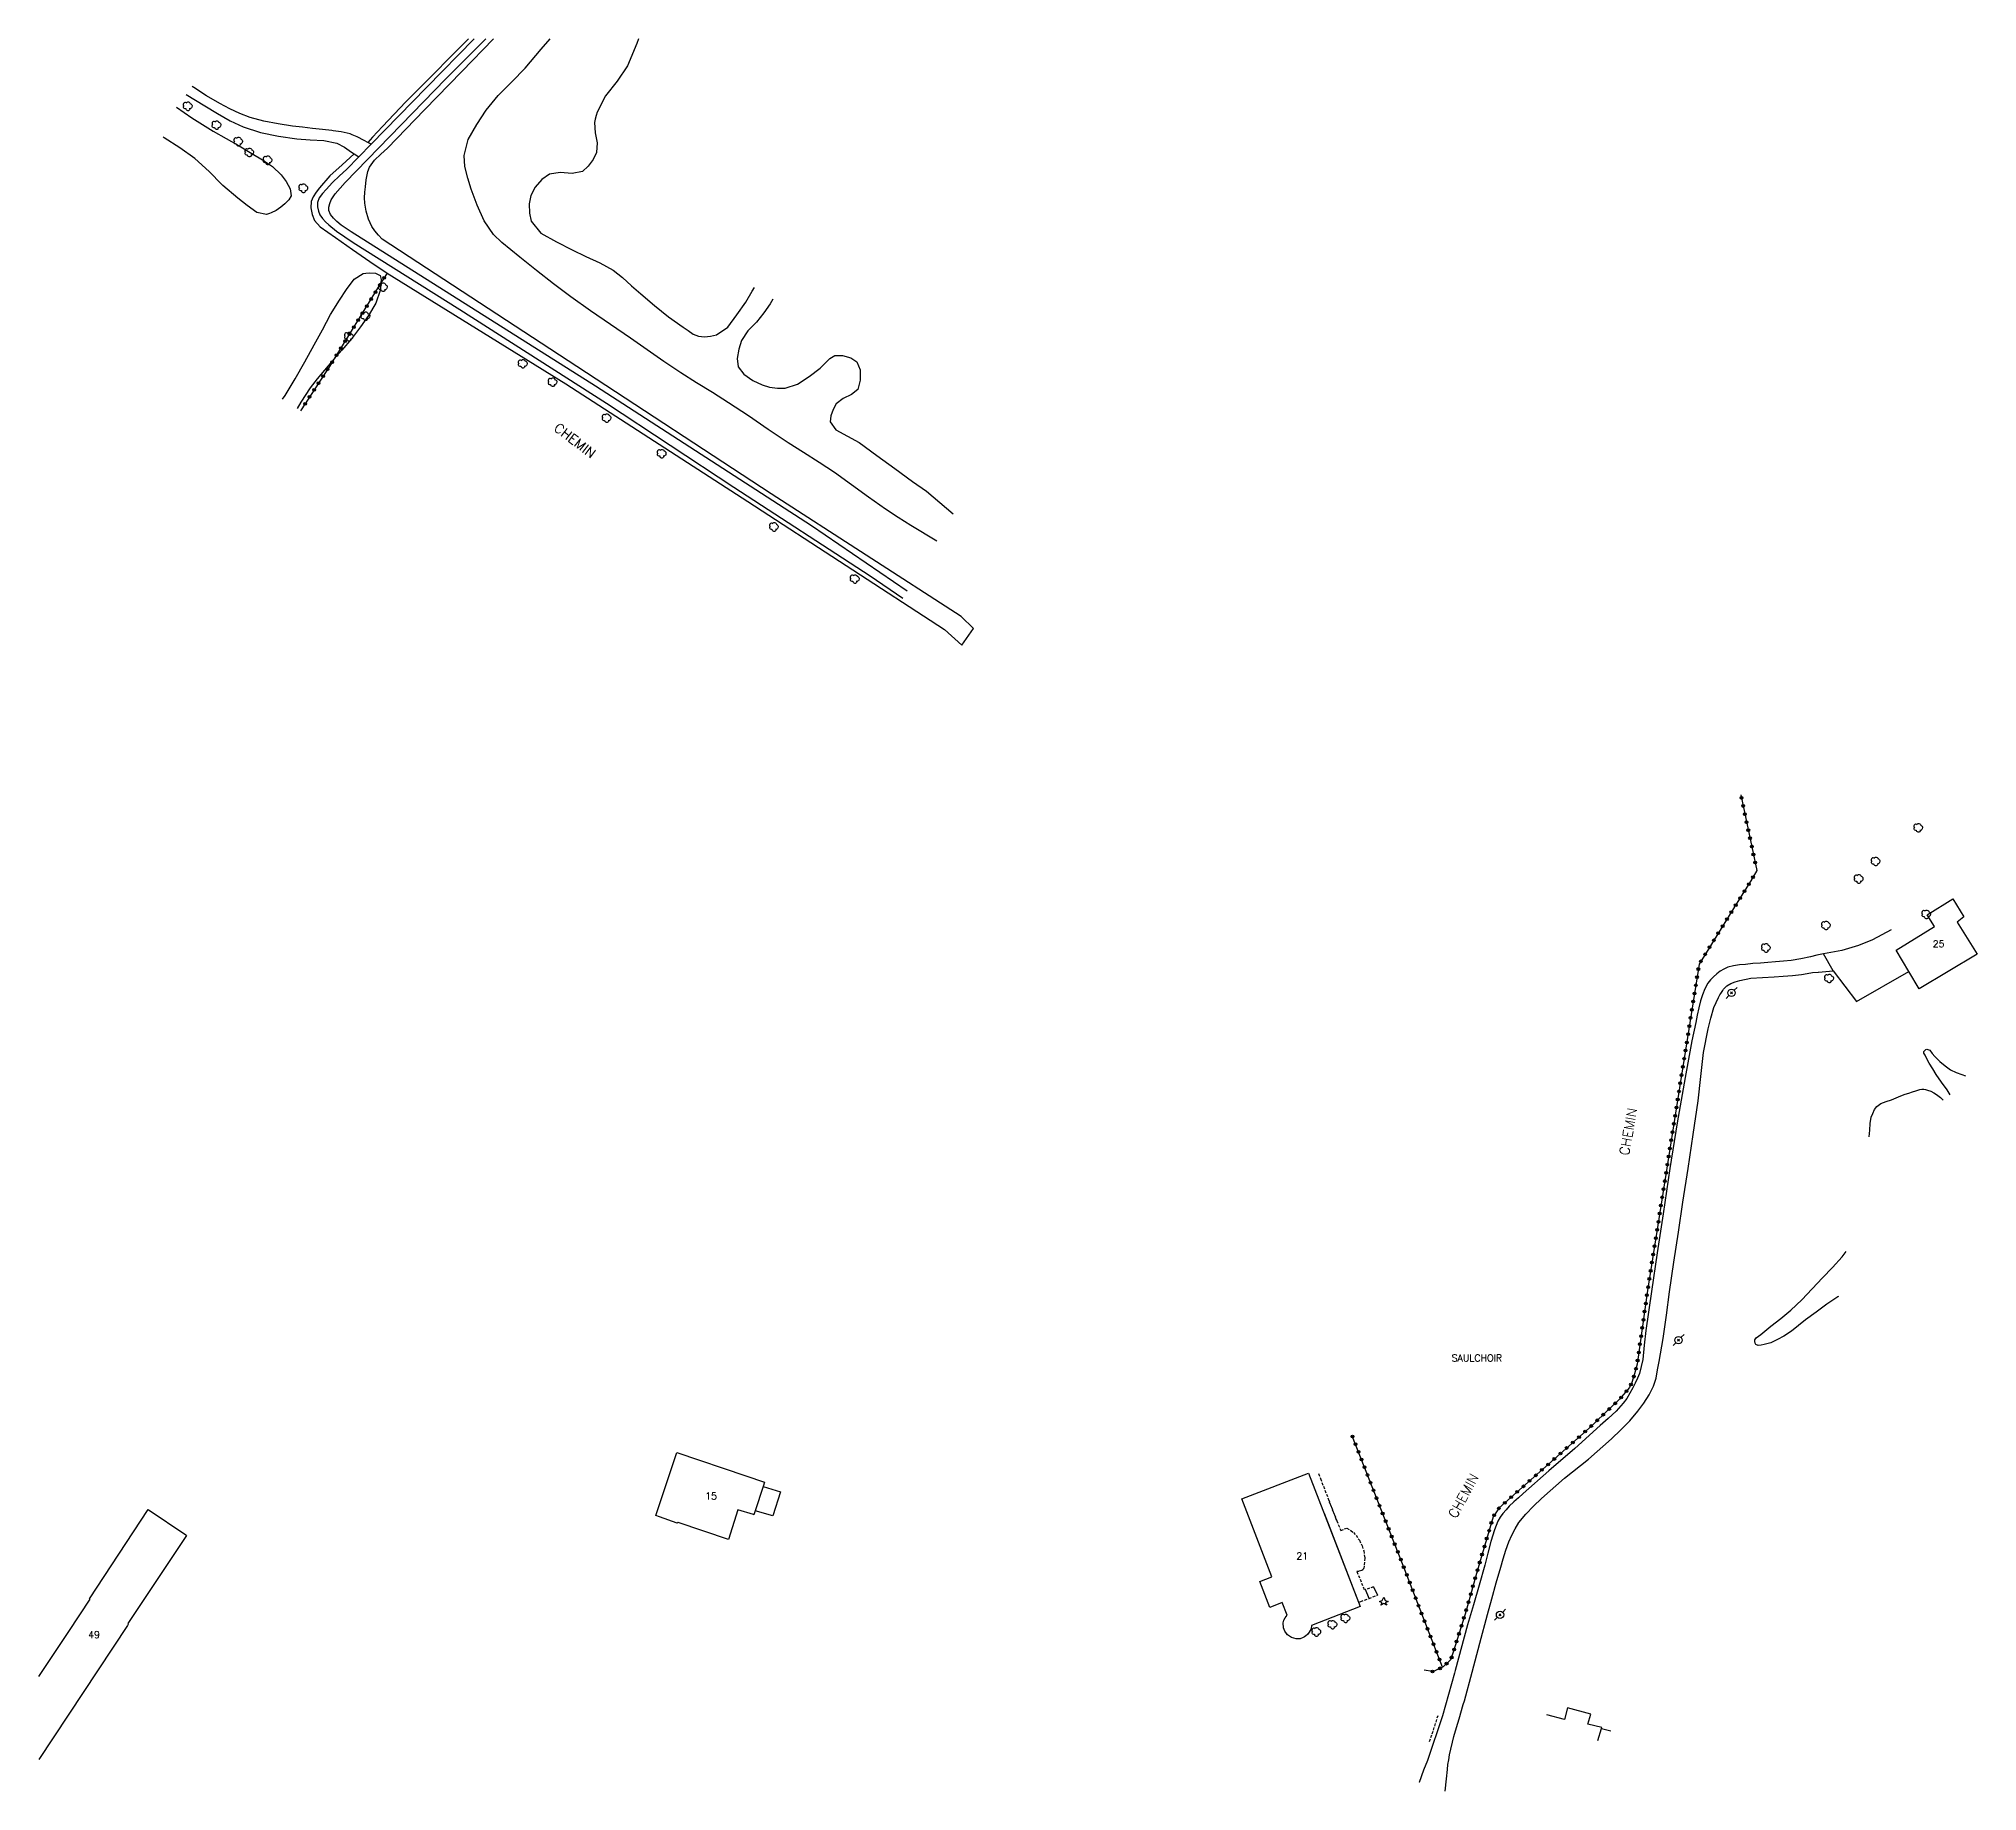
# Model space of a CAD drawing. Header units: millimetres. Extents: x 81000 to 81848, y 145999 to 147000.
# Drawn here: x 81014 to 81366.3, y 146681.6 to 147000 of the extents above; entities that cross this region are included whole.
import ezdxf
from ezdxf.enums import TextEntityAlignment as Align

# ---------------------------------------------------------------- set-up
doc = ezdxf.new("R2010")
doc.units = ezdxf.units.MM
doc.linetypes.add('DASHED', pattern=[0.75, 0.5, -0.25])
doc.layers.get('0').update_dxf_attribs({"linetype": 'CONTINUOUS'})
for name, color, linetype in [('W0017', 7, 'CONTINUOUS'), ('W0071', 7, 'CONTINUOUS'), ('W0101', 7, 'CONTINUOUS'), ('W0104', 1, 'CONTINUOUS'), ('W0105', 7, 'CONTINUOUS'), ('W0112', 1, 'DASHED'), ('W0300', 7, 'CONTINUOUS'), ('W0303', 7, 'CONTINUOUS'), ('W0323', 7, 'CONTINUOUS'), ('W0330', 7, 'CONTINUOUS'), ('W0473', 7, 'CONTINUOUS'), ('W0515', 5, 'CONTINUOUS'), ('W0982', 7, 'CONTINUOUS'), ('W0989', 7, 'CONTINUOUS'), ('W0991', 7, 'CONTINUOUS')]:
    doc.layers.add(name, color=color, linetype=linetype)
doc.styles.get("Standard").update_dxf_attribs({"font": 'romans.shx', "width": 0.85})

# ---------------------------------------------------------------- blocks, each defined once
blk = doc.blocks.new('T473')
for p, q in [((-0.166667, 0.166667), (0.166667, -0.166667)), ((-0.166667, -0.166667), (0.166667, 0.166667)), ((0.500001, 0.500001), (1.000002, 1.000002)), ((-1.000002, -1.000002), (-0.500001, -0.500001))]:
    blk.add_line(p, q)
blk.add_ellipse((0, 0), major_axis=(0.471405, 0.471405), ratio=1, start_param=5.4977871438, end_param=11.780972451)
blk = doc.blocks.new('T300')
for p, q in [((-0.8, 0.51), (-0.86, 0.34)), ((-0.86, 0.34), (-0.86, 0.17)), ((-0.86, 0.17), (-0.74, 0.06)), ((-0.69, 0.63), (-0.8, 0.51)), ((-0.8, -0.06), (-0.74, 0.06)), ((-0.74, 0.06), (-0.69, 0.11)), ((-0.57, 0.69), (-0.69, 0.63)), ((-0.46, 0.69), (-0.57, 0.69)), ((-0.29, 0.63), (-0.46, 0.69)), ((-0.29, 0.63), (-0.17, 0.74)), ((-0.23, 0.57), (-0.29, 0.63)), ((-0.17, 0.74), (-0.06, 0.8)), ((-0.06, 0.8), (0.06, 0.8)), ((0.06, 0.8), (0.23, 0.74)), ((0.23, 0.74), (0.34, 0.63)), ((0.34, 0.63), (0.4, 0.51)), ((0.46, 0.46), (0.34, 0.46)), ((0.4, 0.51), (0.4, 0.46)), ((0.57, 0.4), (0.46, 0.46)), ((0.57, 0.4), (0.69, 0.29)), ((0.69, 0.29), (0.74, 0.17)), ((0.74, 0.06), (0.69, -0.17)), ((0.74, 0.17), (0.74, 0.06)), ((-0.8, -0.17), (-0.8, -0.06)), ((-0.8, -0.23), (-0.8, -0.17)), ((-0.74, -0.34), (-0.8, -0.23)), ((-0.69, -0.4), (-0.74, -0.34)), ((-0.51, -0.46), (-0.69, -0.4)), ((-0.4, -0.46), (-0.51, -0.46)), ((-0.4, -0.46), (-0.34, -0.46)), ((-0.34, -0.46), (-0.34, -0.4)), ((-0.34, -0.51), (-0.34, -0.46)), ((-0.29, -0.63), (-0.34, -0.51)), ((-0.17, -0.74), (-0.29, -0.63)), ((-0.06, -0.8), (-0.17, -0.74)), ((0.06, -0.8), (-0.06, -0.8)), ((0.17, -0.74), (0.06, -0.8)), ((0.23, -0.69), (0.17, -0.74)), ((0.29, -0.46), (0.23, -0.46)), ((0.29, -0.63), (0.23, -0.69)), ((0.46, -0.4), (0.29, -0.46)), ((0.34, -0.51), (0.29, -0.63)), ((0.34, -0.51), (0.34, -0.46)), ((0.57, -0.34), (0.46, -0.4)), ((0.63, -0.29), (0.57, -0.34)), ((0.69, -0.17), (0.63, -0.29))]:
    blk.add_line(p, q)
blk = doc.blocks.new('T303')
for p, q in [((-0.77, 0), (-0.28, 0.21)), ((-0.28, -0.21), (-0.77, 0)), ((-0.28, 0.21), (0, 0.83)), ((0, 0.83), (0.28, 0.21)), ((0.28, 0.21), (0.83, 0)), ((0.83, 0), (0.28, -0.21)), ((-0.49, -0.63), (-0.28, -0.21)), ((0, -0.35), (-0.49, -0.63)), ((0.56, -0.63), (0, -0.35)), ((0.28, -0.21), (0.56, -0.63))]:
    blk.add_line(p, q)
blk = doc.blocks.new('t323o')
at = {"color": 0, "linetype": 'Continuous'}
for radius in [0.25, 0.15]:
    blk.add_circle((0, 0), radius, dxfattribs=at)

msp = doc.modelspace()

# ---------------------------------------------------------------- linework, layer by layer
at = {"layer": 'W0017'}
for points in [[(81040.76, 146989.86), (81044.19, 146987.82), (81046.47, 146986.45), (81048.76, 146985.11), (81051.14, 146983.98), (81054.29, 146982.99), (81057.57, 146982.33), (81060.87, 146981.81), (81063.34, 146981.63), (81065.83, 146981.53), (81068.18, 146981.01), (81069.54, 146980.3), (81070.85, 146979.41), (81071.33, 146979.09), (81072.16, 146978.53)], [(81074.4, 146980.82), (81073.79, 146981.15), (81073.14, 146981.5), (81071.89, 146982.17), (81070.94, 146982.57), (81070.6, 146982.71), (81068.96, 146983.1), (81067.49, 146983.29), (81067.26, 146983.31), (81065.56, 146983.5), (81063.74, 146983.72), (81061.91, 146983.92), (81060.08, 146984.15), (81057.49, 146984.53), (81054.91, 146985), (81052.41, 146985.69), (81050.53, 146986.42), (81048.7, 146987.29), (81046.9, 146988.23), (81044.5, 146989.64), (81042.16, 146991.17), (81041.89, 146991.35)], [(81350.65, 146838.11), (81347.24, 146836.28), (81344.69, 146835.27), (81341.68, 146834.35), (81338.31, 146833.72)], [(81340.06, 146830.63), (81344.33, 146825.08)], [(81344.33, 146825.08), (81353.82, 146830.54)]]:
    msp.add_lwpolyline(points, dxfattribs=at)
at = {"layer": 'W0071'}
for points in [[(81171.81, 146899.64), (81154.4, 146911.48), (81115.15, 146936.85), (81070.74, 146964.93), (81069.85, 146965.52), (81068.97, 146966.12), (81068.17, 146966.8), (81067.56, 146967.41), (81067.01, 146968.06), (81066.7, 146968.77), (81066.72, 146969.4), (81066.91, 146970.07), (81067.15, 146970.72), (81067.84, 146971.85), (81068.75, 146972.87), (81069.67, 146973.89), (81087.97, 146992.7), (81095.23, 147000)], [(81093.15, 147000), (81084.47, 146991.17), (81074.4, 146980.82), (81072.16, 146978.53), (81069.94, 146976.26)], [(81069.94, 146976.26), (81068.66, 146975.08), (81067.38, 146973.91), (81066.22, 146972.64), (81065.58, 146971.87), (81064.98, 146971.07), (81064.64, 146970.23), (81064.64, 146969.48), (81064.81, 146968.7), (81065.09, 146967.98), (81065.54, 146967.34), (81066.12, 146966.76), (81066.72, 146966.21), (81068.12, 146965.05), (81069.62, 146964.02), (81071.12, 146962.98), (81090.52, 146950.82), (81117.17, 146933.77), (81140.3, 146918.54), (81165.1, 146902.44), (81171.04, 146898.34)], [(81337.12, 146833.46), (81335.99, 146833.21), (81334.23, 146832.83), (81332.46, 146832.53), (81331.04, 146832.37), (81329.61, 146832.26), (81328.18, 146832.15), (81326.85, 146832.05), (81325.51, 146831.95), (81324.18, 146831.82), (81323.08, 146831.71), (81321.98, 146831.58), (81320.94, 146831.29), (81320.24, 146830.96), (81319.57, 146830.56), (81318.94, 146830.1), (81318.35, 146829.58), (81317.8, 146829.01), (81317.32, 146828.39), (81316.77, 146827.39), (81316.35, 146826.29), (81316, 146825.17), (81315.65, 146823.89), (81315.38, 146822.58), (81315.12, 146821.28), (81314.42, 146817.95), (81313.78, 146814.61), (81313.16, 146811.26), (81311.73, 146803.02), (81310.43, 146794.75), (81309.17, 146786.47), (81308.1, 146779.42), (81307.06, 146772.36), (81306.02, 146765.3), (81305.76, 146762.65), (81305.49, 146760.02), (81304.87, 146757.48), (81304.51, 146756.6), (81304.1, 146755.72), (81303.66, 146754.86), (81303.13, 146753.9), (81302.56, 146752.96), (81301.95, 146752.07), (81300.66, 146750.63), (81299.21, 146749.33), (81297.76, 146748.04), (81293.13, 146743.86), (81288.4, 146739.78), (81283.73, 146735.65), (81282.88, 146734.9), (81282.04, 146734.15), (81281.23, 146733.36), (81280.63, 146732.73), (81280.05, 146732.07), (81279.54, 146731.37), (81279.16, 146730.63), (81278.84, 146729.85), (81278.54, 146729.05), (81277.86, 146726.96), (81277.31, 146724.81), (81276.76, 146722.66), (81275.73, 146719.04), (81274.7, 146715.42), (81273.66, 146711.8), (81271.4, 146703.53), (81271.26, 146703.03), (81269.1, 146695.27), (81266.36, 146687.16), (81265.66, 146685.38), (81264.83, 146683.19), (81264.83, 146683.19)], [(81337.41, 146830.43), (81340.06, 146830.63), (81338.31, 146833.72), (81337.12, 146833.46)], [(81269.57, 146681.58), (81269.57, 146681.58), (81269.57, 146681.58), (81269.57, 146681.58), (81269.79, 146683.8), (81269.79, 146683.8), (81269.97, 146685.5), (81270.07, 146686.41), (81270.22, 146687.31), (81270.38, 146688.21), (81271.14, 146691.51), (81271.62, 146693.15), (81272.1, 146694.76), (81272.87, 146697.35), (81273.07, 146698.01), (81274.47, 146703.23), (81275.86, 146708.45), (81277.27, 146713.66), (81278.05, 146716.54), (81278.83, 146719.42), (81279.66, 146722.28), (81280.12, 146723.83), (81280.58, 146725.37), (81281.14, 146726.87), (81281.68, 146728.08), (81282.28, 146729.26), (81282.97, 146730.39), (81284.21, 146731.93), (81285.63, 146733.35), (81287.08, 146734.75), (81291.26, 146738.44), (81295.63, 146741.93), (81299.82, 146745.61), (81301.48, 146747.23), (81303.11, 146748.87), (81304.6, 146750.63), (81305.67, 146752.08), (81306.66, 146753.6), (81307.46, 146755.19), (81307.9, 146756.64), (81308.19, 146758.14), (81308.47, 146759.65), (81309.2, 146763.84), (81309.77, 146768.07), (81310.34, 146772.3), (81311.15, 146777.73), (81311.96, 146783.16), (81312.78, 146788.6), (81313.71, 146794.74), (81314.65, 146800.89), (81315.56, 146807.04), (81316.05, 146811.43), (81316.52, 146815.83), (81317.36, 146820.13), (81317.85, 146822.07), (81318.41, 146823.99), (81319.22, 146825.79), (81319.5, 146826.26), (81319.67, 146826.55), (81320.03, 146827.09), (81320.16, 146827.29), (81320.75, 146827.9), (81321.46, 146828.33), (81322.27, 146828.65), (81323.1, 146828.91), (81325.14, 146829.32), (81327.26, 146829.44), (81329.37, 146829.55), (81331.02, 146829.68), (81332.68, 146829.81), (81334.32, 146829.98), (81335.34, 146830.14), (81336.35, 146830.32), (81337.37, 146830.43), (81337.41, 146830.43)]]:
    msp.add_lwpolyline(points, dxfattribs=at)
at = {"layer": 'W0101'}
for points in [[(81355.71, 146827.38), (81353.82, 146830.54), (81351.51, 146834.41), (81358.5, 146838.67), (81357.14, 146840.79), (81361.81, 146843.73), (81363.83, 146840.45), (81362.61, 146839.46), (81366.26, 146833.69)], [(81139.31, 146727.32), (81130.18, 146730.4), (81130.03, 146730.28), (81126.79, 146731.43), (81126.12, 146731.67), (81129.96, 146743.1), (81142.5, 146738.86), (81145.88, 146737.72), (81145.63, 146736.96), (81144.16, 146732.52), (81143.93, 146731.82), (81143.86, 146731.84), (81141.06, 146732.71)], [(81243.2, 146709.29), (81242.48, 146709.29), (81241.66, 146709.48), (81240.91, 146709.98), (81240.41, 146710.66), (81240.2, 146711.27), (81240.15, 146712.19), (81240.26, 146712.68), (81240.5, 146713.08), (81240.85, 146713.57), (81239.95, 146715.86), (81237.73, 146714.98), (81235.89, 146719.69), (81238.07, 146720.52), (81232.61, 146734.71), (81244.74, 146739.35), (81253.84, 146715.91), (81254.14, 146715.14), (81245.29, 146711.67), (81245.2, 146711.1), (81244.89, 146710.5), (81244.55, 146710.05), (81244.24, 146709.8), (81244.01, 146709.61), (81243.78, 146709.52)]]:
    msp.add_lwpolyline(points, close=True, dxfattribs=at)
for points in [[(81014, 146702.42), (81019.45, 146710.59), (81023.35, 146716.45), (81023.23, 146716.52), (81033.91, 146732.75), (81040.74, 146728.14), (81040.85, 146728.07), (81030.16, 146712.03), (81030.26, 146711.93), (81030.11, 146711.7), (81014, 146687.32)], [(81247.56, 146732.08), (81253.84, 146715.91), (81254.14, 146715.14), (81245.29, 146711.67), (81245.2, 146711.1), (81244.89, 146710.5), (81244.55, 146710.05), (81244.24, 146709.8), (81244.01, 146709.61), (81243.78, 146709.52), (81243.2, 146709.29)], [(81243.2, 146709.29), (81242.48, 146709.29), (81241.66, 146709.48), (81240.91, 146709.98), (81240.7, 146710.27)], [(81297.3, 146690.8), (81297.98, 146692.99), (81298.02, 146693.13), (81295.47, 146693.74), (81296.03, 146695.56), (81291.8, 146696.74), (81291.27, 146694.6), (81288.02, 146695.43)]]:
    msp.add_lwpolyline(points, dxfattribs=at)
at = {"layer": 'W0101', "const_width": 0.002}
msp.add_lwpolyline([(81295.47, 146693.74), (81295.47, 146693.74), (81295.47, 146693.74)], close=True, dxfattribs=at)
at = {"layer": 'W0104'}
for points in [[(81145.63, 146736.96), (81148.78, 146735.96), (81147.4, 146731.61), (81144.16, 146732.52)], [(81297.98, 146692.99), (81299.67, 146692.53)]]:
    msp.add_lwpolyline(points, dxfattribs=at)
at = {"layer": 'W0105'}
for points in [[(81255.74, 146716.61), (81255.11, 146718.22)], [(81255.74, 146716.61), (81255.11, 146718.22)], [(81256.55, 146718.73), (81257.25, 146717.19)], [(81256.55, 146718.73), (81257.25, 146717.19)]]:
    msp.add_lwpolyline(points, dxfattribs=at)
at = {"layer": 'W0112'}
for points in [[(81246.57, 146739.31), (81246.92, 146738.37), (81246.9, 146738.38), (81249.86, 146730.73), (81249.86, 146730.72), (81250.61, 146728.95), (81251.7, 146729.4), (81252.41, 146728.94), (81252.89, 146728.57), (81253.38, 146728.08), (81253.98, 146727.17), (81254.49, 146726.18), (81254.77, 146725.25), (81254.97, 146723.95), (81254.85, 146722.55), (81254.76, 146722.02), (81254.62, 146721.81), (81254.42, 146721.69), (81253.88, 146721.52), (81253.54, 146721.48), (81254.9, 146718.14)], [(81248.36, 146734.61), (81249.86, 146730.73), (81249.86, 146730.72), (81250.61, 146728.95), (81251.7, 146729.4), (81252.41, 146728.94), (81252.89, 146728.57), (81253.38, 146728.08), (81253.98, 146727.17), (81254.49, 146726.18), (81254.77, 146725.25), (81254.97, 146723.95), (81254.85, 146722.55), (81254.76, 146722.02), (81254.62, 146721.81), (81254.42, 146721.69), (81253.88, 146721.52), (81253.54, 146721.48), (81254.9, 146718.14)], [(81253.84, 146715.91), (81254.23, 146716.04), (81254.22, 146716.04), (81255.68, 146716.59), (81255.74, 146716.61), (81257.25, 146717.19)], [(81253.84, 146715.91), (81254.23, 146716.04), (81254.22, 146716.04), (81255.68, 146716.59), (81255.74, 146716.61), (81257.25, 146717.19)], [(81256.55, 146718.73), (81255.11, 146718.22), (81254.9, 146718.14)], [(81256.55, 146718.73), (81255.11, 146718.22), (81254.9, 146718.14)], [(81268.24, 146695.3), (81266.63, 146690.36)]]:
    msp.add_lwpolyline(points, dxfattribs=at)
at = {"layer": 'W0323'}
for points in [[(81077.3, 146957.44), (81076.19, 146955.63), (81067.69, 146941.84), (81067.37, 146941.32), (81061.58, 146932.41)], [(81323.31, 146862.63), (81326.2, 146848.86)], [(81326.2, 146848.86), (81325.12, 146847), (81325.11, 146846.99), (81322.48, 146842.75), (81315.71, 146831.83), (81312.17, 146809.38), (81309.3, 146791.31), (81306.35, 146772.57), (81304.46, 146759.2), (81304, 146757.39), (81303.49, 146755.82), (81303.07, 146754.93), (81301.28, 146752.8), (81295.74, 146747.57), (81279.38, 146733.07), (81278.3, 146731.45), (81278.3, 146731.46), (81275.38, 146721.58), (81275.38, 146721.56), (81273.2, 146713.72), (81273.19, 146713.72), (81270.63, 146705.51), (81269.21, 146704.15), (81269.1, 146704.11), (81267.68, 146703.48), (81267.28, 146703.31), (81265.78, 146703.55)], [(81269.1, 146704.11), (81266.35, 146711.16), (81261.93, 146722.57), (81252.63, 146746.26)]]:
    msp.add_lwpolyline(points, dxfattribs=at)
at = {"layer": 'W0330'}
for points in [[(81092.07, 147000), (81089.38, 146997.29), (81085.05, 146992.9), (81080.71, 146988.52), (81076.45, 146984.06), (81075.56, 146983.09), (81074.67, 146982.12), (81073.79, 146981.15)], [(81077.35, 146980.12), (81084.11, 146987.1), (81090.88, 146994.08), (81096.61, 147000)], [(81071.33, 146979.09), (81069.12, 146977.1), (81066.91, 146975.1), (81064.99, 146972.89), (81064.4, 146972.1), (81063.84, 146971.29), (81063.48, 146970.44), (81063.43, 146969.3), (81063.69, 146968.1), (81064.13, 146967.01), (81065.14, 146965.82), (81066.53, 146964.86), (81067.93, 146963.92), (81071, 146961.69), (81074.15, 146959.56), (81077.3, 146957.44)], [(81077.3, 146957.44), (81109.77, 146937.3), (81142.85, 146915.94), (81178.62, 146892.69), (81181.77, 146889.84), (81183.89, 146892.84), (81181.65, 146895.05), (81147.11, 146917.33), (81111.77, 146940.43), (81076.4, 146963.57), (81075.75, 146964.33), (81075.1, 146965.08), (81074.54, 146965.89), (81073.92, 146967.21), (81073.49, 146968.65), (81073.26, 146970.11), (81073.22, 146971.1), (81073.26, 146972.11), (81073.36, 146973.11), (81073.5, 146974.34), (81073.71, 146975.57), (81073.81, 146975.86), (81074.1, 146976.7), (81074.99, 146977.94), (81076.17, 146979.03), (81077.35, 146980.12)]]:
    msp.add_lwpolyline(points, dxfattribs=at)
at = {"layer": 'W0515'}
for points in [[(81177.19, 146908.73), (81172.49, 146911.55), (81170.17, 146913.02), (81167.87, 146914.52), (81164.77, 146916.73), (81161.71, 146918.98), (81158.6, 146921.18), (81155.81, 146923.02), (81152.98, 146924.8), (81150.17, 146926.61), (81146.56, 146929.03), (81142.97, 146931.48), (81139.35, 146933.88), (81136.45, 146935.7), (81133.54, 146937.48), (81130.65, 146939.3), (81127.58, 146941.36), (81124.54, 146943.48), (81121.51, 146945.59), (81117.87, 146948.07), (81114.24, 146950.56), (81110.66, 146953.11), (81107.54, 146955.47), (81104.47, 146957.88), (81101.44, 146960.34), (81099.77, 146961.65), (81098.12, 146962.96), (81096.65, 146964.42), (81094.95, 146966.94), (81093.64, 146969.75), (81092.6, 146972.67), (81091.96, 146974.7), (81091.45, 146976.77), (81091.31, 146978.8), (81092.05, 146981.67), (81093.58, 146984.43), (81095.33, 146987.05), (81097.49, 146989.71), (81099.94, 146992.18), (81102.37, 146994.67), (81105.32, 146998.09), (81106.93, 147000)], [(81122.97, 147000), (81122.69, 146999.14), (81121.01, 146995.11), (81119.08, 146992.32), (81116.99, 146989.61), (81115.47, 146986.65), (81115.29, 146986.03), (81115.13, 146985.39), (81115.01, 146984.76), (81115.1, 146982.93), (81115.45, 146981.07), (81115.35, 146979.35), (81114.74, 146978.05), (81113.84, 146976.83), (81112.79, 146975.9), (81110.91, 146975.52), (81108.73, 146975.7), (81106.79, 146975.4), (81105.42, 146974.4), (81104.22, 146973.04), (81103.43, 146971.54), (81103.13, 146970), (81103.17, 146968.34), (81103.5, 146966.83), (81105.25, 146964.68), (81108.07, 146963.1), (81110.96, 146961.65), (81113.43, 146960.42), (81115.96, 146959.29), (81118.36, 146957.96), (81120.09, 146956.6), (81121.73, 146955.1), (81123.39, 146953.63), (81125.9, 146951.53), (81128.45, 146949.48), (81131.12, 146947.61), (81132.02, 146946.97), (81132.94, 146946.35), (81133.91, 146945.95), (81134.98, 146945.85), (81136.09, 146945.96), (81137.13, 146946.21), (81139.21, 146947.61), (81140.88, 146949.85), (81142.49, 146952.14), (81143.66, 146954.11), (81144.07, 146954.82)], [(81039.02, 146987.55), (81041.84, 146985.66), (81045.71, 146983.2), (81048.06, 146981.86), (81050.43, 146980.56), (81052.74, 146979.16), (81054.64, 146977.99), (81056.5, 146976.77), (81058.03, 146975.27), (81058.93, 146974.05), (81059.7, 146972.72), (81059.85, 146971.48), (81059.43, 146970.73), (81058.73, 146970.01), (81057.97, 146969.39), (81057.15, 146968.82), (81056.26, 146968.35), (81055.95, 146968.25), (81055.38, 146968.07), (81053.6, 146968.46), (81051.85, 146969.71), (81050.17, 146971.04), (81047.47, 146973.32), (81047.24, 146973.55), (81044.98, 146975.87), (81042.35, 146978.27), (81039.61, 146980.21), (81036.76, 146982.01), (81036.61, 146982.1)], [(81058.32, 146934.52), (81058.76, 146935.18), (81060.57, 146938.21), (81062.32, 146941.29), (81064.06, 146944.36), (81065.53, 146947.11), (81067, 146949.87), (81068.67, 146952.48), (81069.93, 146954.45), (81071.29, 146956.34), (81072.97, 146957.38), (81073.41, 146957.42), (81074.05, 146957.48), (81075.21, 146957.4), (81076.01, 146957.01), (81076.23, 146956.25), (81076.19, 146955.63), (81076.16, 146955.25), (81076.02, 146954.26), (81075.27, 146951.93), (81073.93, 146949.74), (81072.46, 146947.65), (81070.83, 146945.48), (81069.05, 146943.42), (81067.69, 146941.84), (81067.26, 146941.35), (81065.93, 146939.78), (81064.6, 146938.22), (81063.34, 146936.6), (81061.64, 146933.98), (81060.98, 146932.8)], [(81147.42, 146952.66), (81146.92, 146951.82), (81145.79, 146950.2), (81144.4, 146948.52), (81142.85, 146946.95), (81141.71, 146945.2), (81141.21, 146943.61), (81140.93, 146941.91), (81141.12, 146940.42), (81142.13, 146939.04), (81143.74, 146937.92), (81145.48, 146937.11), (81146.82, 146936.72), (81148.25, 146936.52), (81149.63, 146936.54), (81151.87, 146937.25), (81153.98, 146938.63), (81155.97, 146940.16), (81156.86, 146941.01), (81157.73, 146941.89), (81158.67, 146942.45), (81160.06, 146942.47), (81161.55, 146942.04), (81162.65, 146941.31), (81163.25, 146939.85), (81163.29, 146937.95), (81162.83, 146936.3), (81161.72, 146935.35), (81160.16, 146934.61), (81158.92, 146933.64), (81158.35, 146932.61), (81157.94, 146931.46), (81157.83, 146930.4), (81158.87, 146928.92), (81160.97, 146927.79), (81163.06, 146926.65), (81166.31, 146924.29), (81169.56, 146921.93), (81172.8, 146919.58), (81175.35, 146917.81), (81180.14, 146913.71)], [(81361.32, 146808.13), (81360.77, 146809), (81359.77, 146810.39), (81358.82, 146811.8), (81358.17, 146812.82), (81357.55, 146813.85), (81357.01, 146814.92), (81356.79, 146815.3), (81356.58, 146815.68), (81356.57, 146816.01), (81356.71, 146816.17), (81356.92, 146816.32), (81357.13, 146816.41), (81357.63, 146816.23), (81358.1, 146815.64), (81358.58, 146815.05), (81359.49, 146814.19), (81360.42, 146813.36), (81361.42, 146812.64), (81362.41, 146812.19), (81363.45, 146811.82), (81364.11, 146811.57)], [(81346.6, 146800.51), (81346.6, 146800.51), (81346.72, 146801.69), (81346.79, 146802.89), (81347.01, 146804.04), (81347.27, 146804.74), (81347.58, 146805.42), (81347.99, 146806.01), (81348.77, 146806.54), (81349.73, 146806.9), (81350.7, 146807.23), (81351.52, 146807.58), (81352.35, 146807.91), (81353.19, 146808.22), (81353.84, 146808.44), (81354.49, 146808.66), (81355.11, 146808.85), (81355.46, 146808.95), (81355.82, 146809.06), (81356.18, 146809.12), (81356.53, 146809.12), (81356.88, 146809.07), (81357.23, 146808.99), (81357.81, 146808.78), (81358.36, 146808.49), (81358.88, 146808.15), (81359.61, 146807.61), (81360.09, 146807.16)], [(81335.04, 146767.2), (81333.78, 146766.17), (81332.49, 146765.17), (81331.13, 146764.29), (81329.98, 146763.63), (81328.78, 146763.04), (81327.54, 146762.72), (81326.99, 146762.63), (81326.44, 146762.58), (81326.05, 146762.74), (81325.92, 146762.98), (81325.85, 146763.3), (81325.86, 146763.6), (81326.08, 146763.97), (81326.51, 146764.28), (81326.93, 146764.59), (81328.73, 146766.07), (81330.58, 146767.49), (81332.37, 146768.96), (81334.37, 146770.86), (81336.29, 146772.84), (81338.17, 146774.86), (81339.97, 146776.76), (81341.73, 146778.7), (81342.42, 146779.67)], [(81341.04, 146771.46), (81340.91, 146771.38), (81338.92, 146770.05), (81336.98, 146768.63), (81335.04, 146767.2)]]:
    msp.add_lwpolyline(points, dxfattribs=at)

# ---------------------------------------------------------------- block references
at = {"layer": 'W0300'}
for p in [(81041.13, 146987.73), (81046.34, 146984.3), (81050.3, 146981.3), (81052.3, 146979.32), (81055.63, 146977.9), (81062.12, 146972.82), (81076.59, 146954.85), (81073.41, 146949.58), (81070.39, 146945.88), (81101.99, 146940.94), (81107.4, 146937.59), (81117.23, 146931.06), (81127.24, 146924.6), (81147.64, 146911.29), (81162.33, 146901.82), (81355.59, 146856.62), (81347.83, 146850.51), (81344.76, 146847.33), (81357.04, 146840.89), (81338.81, 146838.88), (81327.9, 146834.8), (81339.39, 146829.24), (81251.5, 146712.97), (81246.2, 146710.5), (81249.13, 146711.82)]:
    msp.add_blockref('T300', p, dxfattribs=at)
at = {"layer": 'W0303'}
msp.add_blockref('T303', (81258.4, 146716.02), dxfattribs=at)
at = {"layer": 'W0323'}
for p, rotation in [((81076.75, 146956.54), 238.3465239257613), ((81075.17, 146953.98), 238.3470771553467), ((81075.96, 146955.26), 238.3470771553467), ((81072.81, 146950.15), 238.3470771553467), ((81073.6, 146951.43), 238.3470771553467), ((81074.39, 146952.71), 238.3470771553467), ((81070.45, 146946.32), 238.3470771553467), ((81071.24, 146947.6), 238.3470771553467), ((81072.03, 146948.88), 238.3470771553467), ((81068.09, 146942.49), 238.3470771553467), ((81068.88, 146943.77), 238.3470771553467), ((81069.66, 146945.05), 238.3470771553467), ((81066.48, 146939.96), 237.0092772785088), ((81067.3, 146941.22), 237.0092772785088), ((81064.03, 146936.19), 237.0092772785088), ((81064.85, 146937.44), 237.0092772785088), ((81065.67, 146938.7), 237.0092772785088), ((81062.4, 146933.67), 237.0092772785088), ((81063.22, 146934.93), 237.0092772785088), ((81323.43, 146862.07), 281.8603963946667), ((81323.73, 146860.6), 281.8603963946667), ((81324.04, 146859.13), 281.8603963946667), ((81324.35, 146857.67), 281.8603963946667), ((81324.66, 146856.2), 281.8603963946667), ((81324.97, 146854.73), 281.8603963946667), ((81325.28, 146853.26), 281.8603963946667), ((81325.58, 146851.79), 281.8603963946667), ((81325.51, 146847.68), 239.7435628368609), ((81325.89, 146850.33), 281.8603963946667), ((81323.16, 146843.84), 238.2014774339993), ((81323.95, 146845.12), 238.2014774339993), ((81324.74, 146846.39), 238.2014774339993), ((81321.58, 146841.29), 238.1946416858636), ((81322.37, 146842.57), 238.1946416858636), ((81319.2, 146837.47), 238.1946416858636), ((81320, 146838.74), 238.1946416858636), ((81320.79, 146840.02), 238.1946416858636), ((81316.83, 146833.64), 238.1946416858636), ((81317.62, 146834.92), 238.1946416858636), ((81318.41, 146836.19), 238.1946416858636), ((81315.58, 146830.97), 261.0361524196011), ((81316.04, 146832.37), 238.1946416858636), ((81314.87, 146826.53), 261.0361524196011), ((81315.11, 146828.01), 261.0361524196011), ((81315.34, 146829.49), 261.0361524196011), ((81314.41, 146823.57), 261.0361524196011), ((81314.64, 146825.05), 261.0361524196011), ((81313.71, 146819.12), 261.0361524196011), ((81313.94, 146820.6), 261.0361524196011), ((81314.17, 146822.08), 261.0361524196011), ((81313.24, 146816.16), 261.0361524196011), ((81313.47, 146817.64), 261.0361524196011), ((81312.77, 146813.19), 261.0361524196011), ((81313, 146814.68), 261.0361524196011), ((81312.07, 146808.75), 260.9793522160238), ((81312.3, 146810.23), 261.0361524196011), ((81312.54, 146811.71), 261.0361524196011), ((81311.6, 146805.79), 260.9793522160238), ((81311.83, 146807.27), 260.9793522160238), ((81311.13, 146802.82), 260.9793522160238), ((81311.36, 146804.3), 260.9793522160238), ((81310.42, 146798.38), 260.9793522160238), ((81310.66, 146799.86), 260.9793522160238), ((81310.89, 146801.34), 260.9793522160238), ((81309.95, 146795.42), 260.9793522160238), ((81310.19, 146796.9), 260.9793522160238), ((81309.25, 146790.97), 261.0631848133224), ((81309.48, 146792.45), 260.9793522160238), ((81309.72, 146793.93), 260.9793522160238), ((81308.78, 146788.01), 261.0631848133224), ((81309.01, 146789.49), 261.0631848133224), ((81308.32, 146785.04), 261.0631848133224), ((81308.55, 146786.53), 261.0631848133224), ((81307.62, 146780.6), 261.0631848133224), ((81307.85, 146782.08), 261.0631848133224), ((81308.08, 146783.56), 261.0631848133224), ((81307.15, 146777.64), 261.0631848133224), ((81307.38, 146779.12), 261.0631848133224), ((81306.68, 146774.67), 261.0631848133224), ((81306.92, 146776.15), 261.0631848133224), ((81306.02, 146770.22), 261.9575168146505), ((81306.23, 146771.71), 261.9575168146505), ((81306.45, 146773.19), 261.0631848133224), ((81305.6, 146767.25), 261.9575168146505), ((81305.81, 146768.74), 261.9575168146505), ((81304.97, 146762.79), 261.9575168146505), ((81305.18, 146764.28), 261.9575168146505), ((81305.39, 146765.77), 261.9575168146505), ((81304.55, 146759.82), 261.9575168146505), ((81304.76, 146761.31), 261.9575168146505), ((81303.85, 146756.91), 252.2354680275849), ((81304.25, 146758.36), 255.5707671839701), ((81300.49, 146752.06), 223.3773993910914), ((81301.55, 146753.12), 229.9363534185883), ((81302.51, 146754.27), 229.9363534185883), ((81303.34, 146755.5), 244.4240552900715), ((81297.22, 146748.97), 223.3773993910914), ((81298.31, 146750), 223.3773993910914), ((81299.4, 146751.03), 223.3773993910914), ((81252.73, 146746.02), 111.437601499103), ((81293.9, 146745.93), 221.5466837494805), ((81295.02, 146746.93), 221.5466837494805), ((81296.13, 146747.94), 223.3773993910914), ((81253.27, 146744.63), 111.437601499103), ((81253.82, 146743.23), 111.437601499103), ((81254.37, 146741.83), 111.437601499103), ((81289.41, 146741.95), 221.5466837494805), ((81290.53, 146742.95), 221.5466837494805), ((81291.65, 146743.94), 221.5466837494805), ((81292.77, 146744.94), 221.5466837494805), ((81254.92, 146740.44), 111.437601499103), ((81255.47, 146739.04), 111.437601499103), ((81284.92, 146737.98), 221.5466837494805), ((81286.04, 146738.97), 221.5466837494805), ((81287.16, 146739.97), 221.5466837494805), ((81288.28, 146740.96), 221.5466837494805), ((81256.01, 146737.64), 111.437601499103), ((81256.56, 146736.25), 111.437601499103), ((81257.11, 146734.85), 111.437601499103), ((81281.55, 146734.99), 221.5466837494805), ((81282.67, 146735.99), 221.5466837494805), ((81283.79, 146736.98), 221.5466837494805), ((81257.66, 146733.46), 111.437601499103), ((81258.21, 146732.06), 111.437601499103), ((81278.49, 146731.74), 236.1876799295571), ((81279.32, 146732.98), 236.1876799295571), ((81280.42, 146734), 221.5466837494805), ((81258.76, 146730.66), 111.437601499103), ((81259.3, 146729.27), 111.437601499103), ((81259.85, 146727.87), 111.437601499103), ((81277.12, 146727.48), 253.5709037721539), ((81277.55, 146728.92), 253.5709037721539), ((81277.97, 146730.35), 253.5709037721539), ((81260.4, 146726.47), 111.437601499103), ((81260.95, 146725.08), 111.437601499103), ((81276.27, 146724.6), 253.5709037721539), ((81276.7, 146726.04), 253.5709037721539), ((81261.5, 146723.68), 111.437601499103), ((81262.04, 146722.29), 111.159569139725), ((81262.59, 146720.89), 111.159569139725), ((81275.43, 146721.72), 253.5709037721539), ((81275.85, 146723.16), 253.5709037721539), ((81263.13, 146719.49), 111.159569139725), ((81263.67, 146718.09), 111.159569139725), ((81274.22, 146717.39), 254.4133386390541), ((81274.62, 146718.83), 254.4133386390541), ((81275.03, 146720.28), 254.4133386390541), ((81264.21, 146716.69), 111.159569139725), ((81264.75, 146715.29), 111.159569139725), ((81265.29, 146713.89), 111.159569139725), ((81273.41, 146714.5), 254.4133386390541), ((81273.82, 146715.94), 254.4133386390541), ((81265.83, 146712.49), 111.159569139725), ((81266.38, 146711.09), 111.2857642027778), ((81272.09, 146710.2), 252.7135528292494), ((81272.54, 146711.63), 252.7135528292494), ((81272.98, 146713.06), 252.7135528292494), ((81266.92, 146709.7), 111.2857642027778), ((81267.46, 146708.3), 111.2857642027778), ((81268.01, 146706.9), 111.2857642027778), ((81271.2, 146707.34), 252.7135528292494), ((81271.65, 146708.77), 252.7135528292494), ((81267.26, 146703.31), 171.0332500763956), ((81268.55, 146705.5), 111.2857642027778), ((81268.64, 146703.9), 203.7034716216711), ((81269.84, 146704.76), 223.5333170767903), ((81270.75, 146705.9), 252.7135528292494)]:
    msp.add_blockref('t323o', p, dxfattribs=dict(at, rotation=rotation))
at = {"layer": 'W0473'}
for p in [(81321.61, 146826.64), (81311.99, 146763.55), (81279.54, 146713.64)]:
    msp.add_blockref('T473', p, dxfattribs=at)

# ---------------------------------------------------------------- texts
at = {"layer": 'W0982'}
msp.add_text('SAULCHOIR', height=1.25, dxfattribs=at).set_placement((81275.34, 146760.28), align=Align.MIDDLE_CENTER)
at = {"layer": 'W0989'}
for rotation, p in [(322.4856, (81111.44, 146927.01)), (79.7517, (81302.84, 146801.44)), (61.5499, (81272.87, 146735.24))]:
    msp.add_text('CHEMIN', height=1.75, rotation=rotation, dxfattribs=at).set_placement(p, align=Align.MIDDLE_CENTER)
at = {"layer": 'W0991'}
for s, p in [('25', (81359.24, 146835.55)), ('15', (81136.18, 146735.21)), ('21', (81243.6, 146724.32)), ('49', (81024.04, 146710.03))]:
    msp.add_text(s, height=1.25, dxfattribs=at).set_placement(p, align=Align.MIDDLE_CENTER)

doc.saveas('drawing.dxf')
